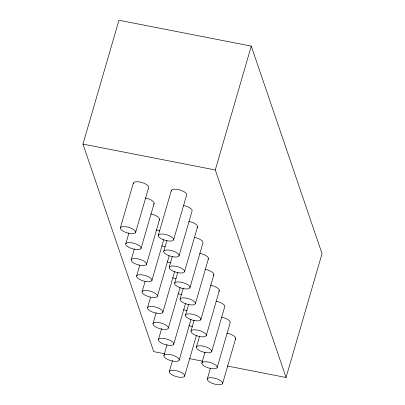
<?xml version="1.0" encoding="UTF-8"?>
<svg xmlns="http://www.w3.org/2000/svg" width="405" height="405" viewBox="0 0 405 405"><rect width="100%" height="100%" fill="white"/><g stroke="black" fill="none" stroke-linecap="round" stroke-linejoin="round"><path stroke-width="0.61" d="M164.855 353.813L153.728 351.636L82.964 144.099L118.948 20.25L251.272 46.109L322.036 253.641L286.051 377.49L227.311 366.014M120.336 227.858L133.377 182.979M125.783 243.825L128.952 232.905M135.635 232.399A7.978 2.86 16.2 0 0 124.958 226.648A7.978 2.86 16.2 0 0 123.368 231.341A7.978 2.86 16.2 0 0 135.635 232.399L148.675 187.515A7.978 2.86 16.2 0 0 140.94 182.26A7.978 2.86 16.2 0 0 133.402 183.754M131.225 259.787L134.394 248.873M141.077 248.361A7.978 2.86 16.2 0 0 130.4 242.61A7.978 2.86 16.2 0 0 128.81 247.308A7.978 2.86 16.2 0 0 141.077 248.361L154.118 203.477M136.606 275.962L139.75 265.138M146.519 264.328A7.978 2.86 16.2 0 0 135.842 258.577A7.978 2.86 16.2 0 0 134.252 263.27A7.978 2.86 16.2 0 0 146.519 264.328L159.56 219.444M158.315 235.28L171.356 190.396M142.109 291.716L145.106 281.404M151.905 280.503A7.978 2.86 16.2 0 0 141.223 274.752A7.978 2.86 16.2 0 0 139.634 279.445A7.978 2.86 16.2 0 0 151.905 280.503L163.782 239.618M163.762 251.247L166.931 240.327M147.552 307.684L150.549 297.371M173.613 239.821A7.978 2.86 16.2 0 0 162.937 234.07A7.978 2.86 16.2 0 0 161.347 238.763A7.978 2.86 16.2 0 0 173.613 239.821L186.654 194.937A7.978 2.86 16.2 0 0 178.919 189.682A7.978 2.86 16.2 0 0 171.381 191.175M157.408 296.257A7.978 2.86 16.2 0 0 146.731 290.507A7.978 2.86 16.2 0 0 145.137 295.199A7.978 2.86 16.2 0 0 157.408 296.257L169.214 255.616M169.204 267.209L172.373 256.294M152.994 323.646L156.168 312.731M179.056 255.783A7.978 2.86 16.2 0 0 168.379 250.032A7.978 2.86 16.2 0 0 166.789 254.725A7.978 2.86 16.2 0 0 179.056 255.783L192.097 210.899A7.978 2.86 16.2 0 0 183.354 205.426M162.85 312.22A7.978 2.86 16.2 0 0 152.174 306.469A7.978 2.86 16.2 0 0 150.584 311.161A7.978 2.86 16.2 0 0 162.85 312.22L174.656 271.583M174.646 283.176L177.815 272.256M158.441 339.613L161.61 328.693M184.498 271.745A7.978 2.86 16.2 0 0 173.821 265.999A7.978 2.86 16.2 0 0 172.231 270.692A7.978 2.86 16.2 0 0 184.498 271.745L197.539 226.866M168.293 328.182A7.978 2.86 16.2 0 0 157.616 322.431A7.978 2.86 16.2 0 0 156.026 327.129A7.978 2.86 16.2 0 0 168.293 328.182L180.098 287.545M286.051 377.49L215.293 169.958L251.272 46.109M180.088 299.138L183.262 288.223M163.883 355.575L167.052 344.655M189.945 287.712A7.978 2.86 16.2 0 0 179.263 281.961A7.978 2.86 16.2 0 0 177.673 286.654A7.978 2.86 16.2 0 0 189.945 287.712L202.981 242.828A7.978 2.86 16.2 0 0 194.243 237.355M173.735 344.149A7.978 2.86 16.2 0 0 163.058 338.398A7.978 2.86 16.2 0 0 161.468 343.091A7.978 2.86 16.2 0 0 173.735 344.149L185.541 303.512M185.53 315.1L188.705 304.185M169.325 371.537L172.5 360.622M195.387 303.674A7.978 2.86 16.2 0 0 184.71 297.923A7.978 2.86 16.2 0 0 183.116 302.621A7.978 2.86 16.2 0 0 195.387 303.674L208.428 258.795M179.182 360.111A7.978 2.86 16.2 0 0 168.5 354.36A7.978 2.86 16.2 0 0 166.911 359.058A7.978 2.86 16.2 0 0 179.182 360.111L190.988 319.474M190.973 331.067L194.147 320.147M200.829 319.641A7.978 2.86 16.2 0 0 190.153 313.89A7.978 2.86 16.2 0 0 188.563 318.583A7.978 2.86 16.2 0 0 200.829 319.641L213.87 274.757M184.624 376.078A7.978 2.86 16.2 0 0 173.942 370.327A7.978 2.86 16.2 0 0 172.353 375.02A7.978 2.86 16.2 0 0 184.624 376.078L196.43 335.441M196.42 347.029L199.589 336.115M206.272 335.603A7.978 2.86 16.2 0 0 195.595 329.852A7.978 2.86 16.2 0 0 194.005 334.55A7.978 2.86 16.2 0 0 206.272 335.603L219.313 290.724M201.862 362.996L205.031 352.077M211.714 351.57A7.978 2.86 16.2 0 0 201.037 345.819A7.978 2.86 16.2 0 0 199.447 350.512A7.978 2.86 16.2 0 0 211.714 351.57L224.755 306.686A7.978 2.86 16.2 0 0 216.012 301.214M207.304 378.958L210.473 368.044M217.156 367.532A7.978 2.86 16.2 0 0 206.479 361.781A7.978 2.86 16.2 0 0 204.889 366.479A7.978 2.86 16.2 0 0 217.156 367.532L230.197 322.648A7.978 2.86 16.2 0 0 221.454 317.176M222.603 383.5A7.978 2.86 16.2 0 0 211.921 377.749A7.978 2.86 16.2 0 0 210.332 382.442A7.978 2.86 16.2 0 0 222.603 383.5L235.639 338.615M82.964 144.099L215.293 169.958M189.591 358.643L202.576 361.179M167.149 261.863A7.978 2.86 16.2 0 1 170.637 262.85M161.706 245.896A7.978 2.86 16.2 0 1 165.194 246.888M199.685 253.317A7.978 2.86 16.2 0 1 207.927 259.418M205.127 269.284A7.978 2.86 16.2 0 1 213.369 275.38M210.57 285.247A7.978 2.86 16.2 0 1 218.811 291.347M172.591 277.825A7.978 2.86 16.2 0 1 176.079 278.817M178.033 293.792A7.978 2.86 16.2 0 1 181.521 294.779M183.48 309.754A7.978 2.86 16.2 0 1 186.963 310.746M226.901 333.143A7.978 2.86 16.2 0 1 235.143 339.238M188.922 325.721A7.978 2.86 16.2 0 1 192.41 326.708M156.264 229.934A7.978 2.86 16.2 0 1 159.752 230.926M188.796 221.388A7.978 2.86 16.2 0 1 197.043 227.488M150.817 213.967A7.978 2.86 16.2 0 1 159.064 220.067M145.375 198.005A7.978 2.86 16.2 0 1 153.622 204.105"/></g></svg>
